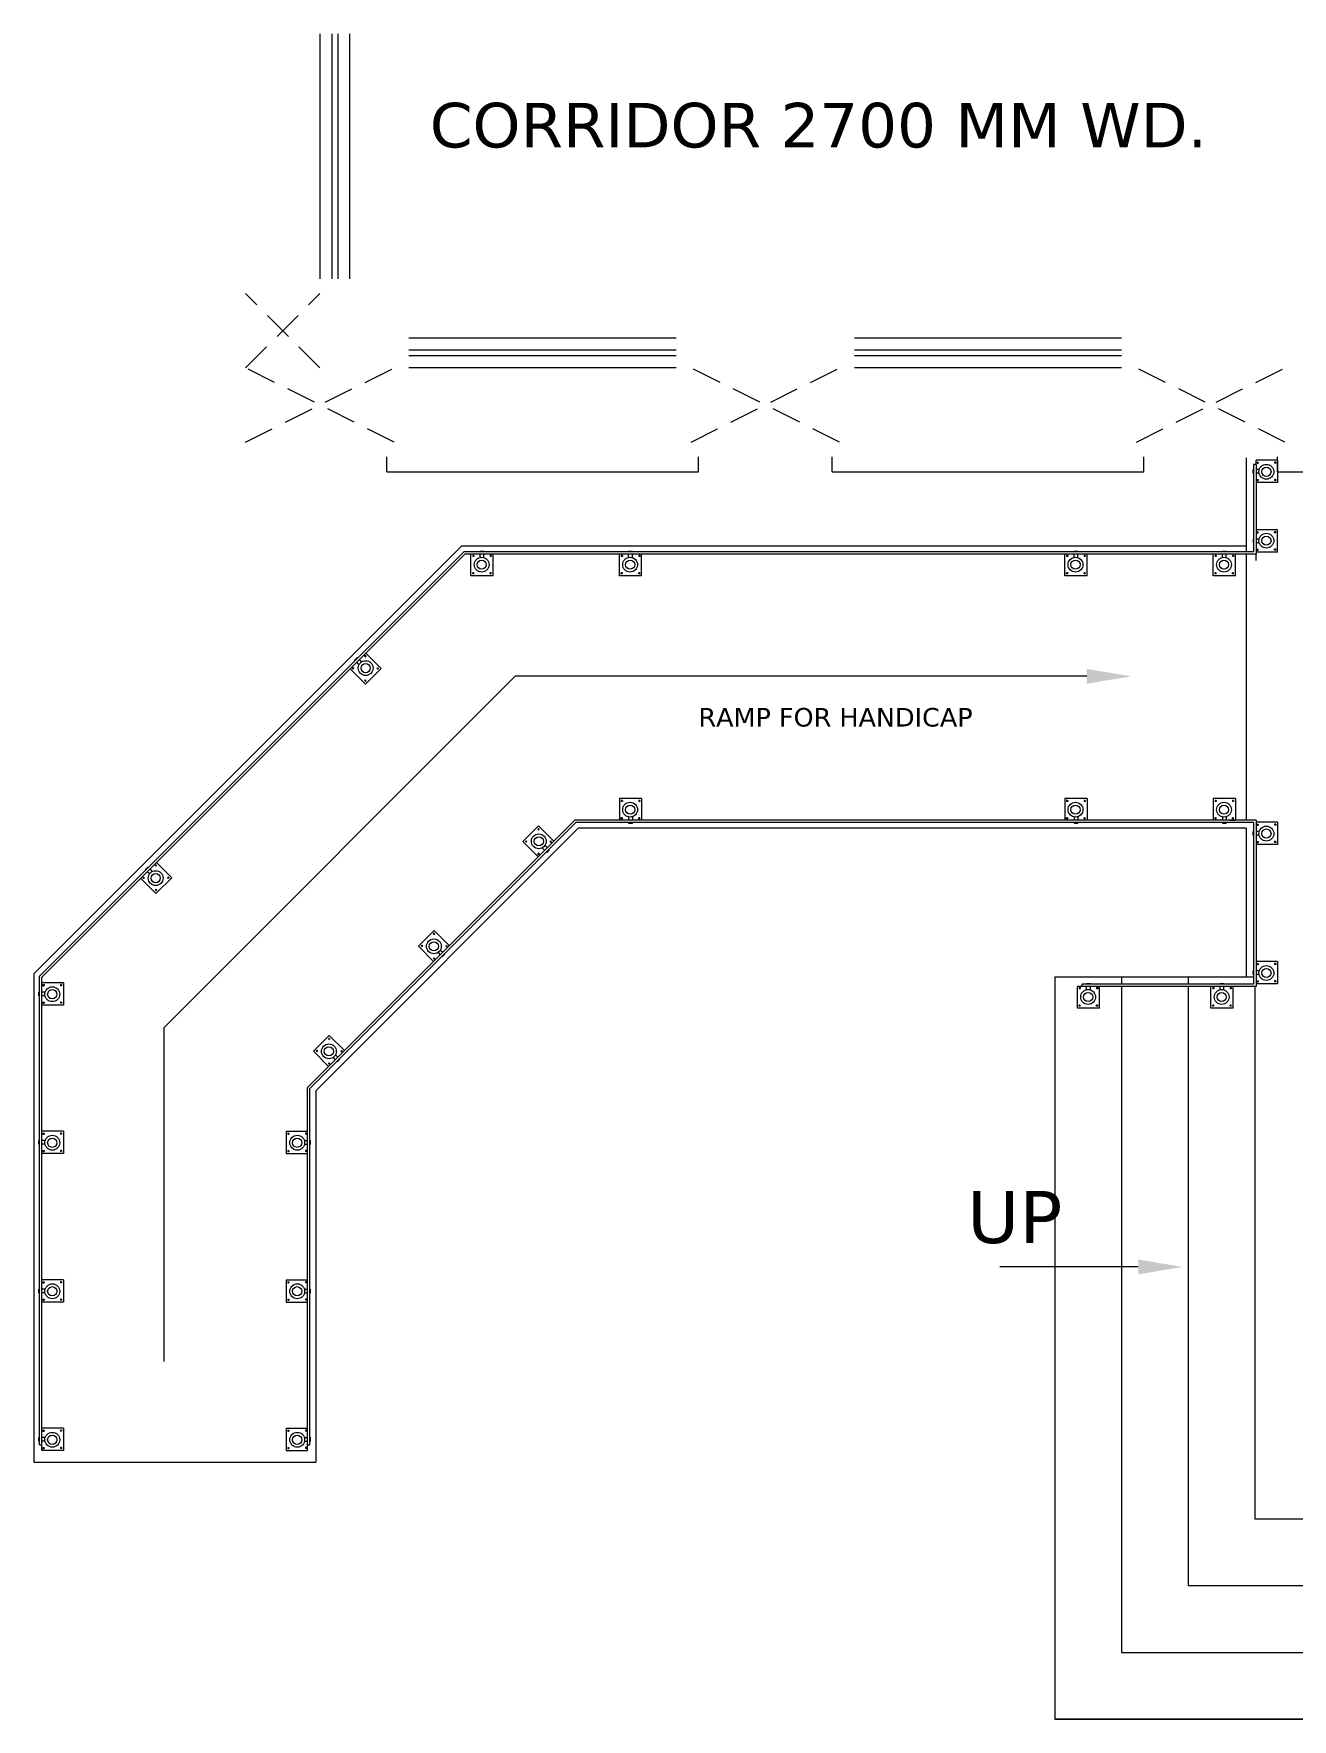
# Model space of a CAD drawing. Header units: millimetres. Extents: x -3092162 to 4513894, y -12317808 to 1849994.
# Drawn here: x -458742 to -450264, y -5844306 to -5832956 of the extents above; entities that cross this region are included whole.
import ezdxf

# ---------------------------------------------------------------- set-up
doc = ezdxf.new("R2010")
doc.units = ezdxf.units.MM
doc.header["$LTSCALE"] = 2
doc.header["$MEASUREMENT"] = 0
doc.linetypes.add('DASHED2', pattern=[0.375, 0.25, -0.125])
doc.layers.add('AEROW', color=7, linetype='Continuous', lineweight=15, true_color=0x0d0d0d)
doc.layers.add('DOT', color=7, linetype='DASHED2', lineweight=0, true_color=0x89067c)
for name, color, linetype, lineweight in [('DETAIL', 240, 'Continuous', 9), ('glass', 5, 'Continuous', 15), ('RAILING', 47, 'Continuous', 13), ('RAMP', 253, 'Continuous', 9), ('SILL', 74, 'Continuous', 9), ('TEXT', 7, 'Continuous', 13)]:
    doc.layers.add(name, color=color, linetype=linetype, lineweight=lineweight)
doc.styles.add('style2', font='')
doc.styles.get('style2').set_extended_font_data('Verdana')

msp = doc.modelspace()

# ---------------------------------------------------------------- linework, layer by layer
at = {"layer": 'AEROW', "ltscale": 100}
for p, q in [((-455498.1, -5837283.2), (-457864.5, -5839649.6)), ((-451648.3, -5837283.2), (-455498.1, -5837283.2)), ((-457864.5, -5839649.6), (-457864.5, -5841898))]:
    msp.add_line(p, q, dxfattribs=at)
msp.add_lwpolyline([(-451301.8, -5841260), (-452232.9, -5841260)], dxfattribs=at)
for points in [[(-451648.3, -5837233.2), (-451348.3, -5837283.2), (-451648.3, -5837333.2)], [(-451301.8, -5841210), (-451001.8, -5841260), (-451301.8, -5841310)]]:
    msp.add_solid(points, dxfattribs=at)
at = {"layer": 'DETAIL', "color": 253, "lineweight": 5, "ltscale": 0.5}
for p, q in [((-450363.3, -5835828.4), (-450508.3, -5835828.4)), ((-450363.3, -5835828.4), (-450363.3, -5835978.4)), ((-450500.8, -5835841.4), (-450493.8, -5835841.4)), ((-450500.8, -5835841.4), (-450500.8, -5835848.4)), ((-450500.8, -5835848.4), (-450493.8, -5835848.4)), ((-450493.8, -5835841.4), (-450493.8, -5835848.4)), ((-450375.8, -5835841.4), (-450382.8, -5835841.4)), ((-450382.8, -5835841.4), (-450382.8, -5835848.4)), ((-450375.8, -5835848.4), (-450382.8, -5835848.4)), ((-450375.8, -5835841.4), (-450375.8, -5835848.4)), ((-450363.3, -5835978.4), (-450508.3, -5835978.4)), ((-450500.8, -5835958.4), (-450493.8, -5835958.4)), ((-450500.8, -5835958.4), (-450500.8, -5835965.4)), ((-450500.8, -5835965.4), (-450493.8, -5835965.4)), ((-450493.8, -5835958.4), (-450493.8, -5835965.4)), ((-450375.8, -5835958.4), (-450382.8, -5835958.4)), ((-450382.8, -5835958.4), (-450382.8, -5835965.4)), ((-450375.8, -5835965.4), (-450382.8, -5835965.4)), ((-450375.8, -5835958.4), (-450375.8, -5835965.4)), ((-450363.3, -5836297.7), (-450508.3, -5836297.7)), ((-450500.8, -5836310.7), (-450493.8, -5836310.7)), ((-450500.8, -5836317.7), (-450500.8, -5836310.7)), ((-450500.8, -5836317.7), (-450493.8, -5836317.7)), ((-450493.8, -5836317.7), (-450493.8, -5836310.7)), ((-450375.8, -5836310.7), (-450382.8, -5836310.7)), ((-450382.8, -5836317.7), (-450382.8, -5836310.7)), ((-450375.8, -5836317.7), (-450382.8, -5836317.7)), ((-450375.8, -5836317.7), (-450375.8, -5836310.7)), ((-450363.3, -5836447.7), (-450363.3, -5836297.7)), ((-455796.8, -5836606.2), (-455796.8, -5836461.2)), ((-455783.8, -5836468.7), (-455783.8, -5836475.7)), ((-455776.8, -5836468.7), (-455783.8, -5836468.7)), ((-455776.8, -5836475.7), (-455783.8, -5836475.7)), ((-455776.8, -5836468.7), (-455776.8, -5836475.7)), ((-455666.8, -5836468.7), (-455666.8, -5836475.7)), ((-455659.8, -5836468.7), (-455666.8, -5836468.7)), ((-455659.8, -5836475.7), (-455666.8, -5836475.7)), ((-455659.8, -5836468.7), (-455659.8, -5836475.7)), ((-455646.8, -5836606.2), (-455646.8, -5836461.2)), ((-454796.8, -5836606.2), (-454796.8, -5836461.2)), ((-454783.8, -5836468.7), (-454783.8, -5836475.7)), ((-454776.8, -5836468.7), (-454783.8, -5836468.7)), ((-454776.8, -5836475.7), (-454783.8, -5836475.7)), ((-454776.8, -5836468.7), (-454776.8, -5836475.7)), ((-454666.8, -5836468.7), (-454666.8, -5836475.7)), ((-454659.8, -5836468.7), (-454666.8, -5836468.7)), ((-454659.8, -5836475.7), (-454666.8, -5836475.7)), ((-454659.8, -5836468.7), (-454659.8, -5836475.7)), ((-454646.8, -5836606.2), (-454646.8, -5836461.2)), ((-451796.8, -5836606.2), (-451796.8, -5836461.2)), ((-451783.8, -5836468.7), (-451783.8, -5836475.7)), ((-451776.8, -5836468.7), (-451783.8, -5836468.7)), ((-451776.8, -5836475.7), (-451783.8, -5836475.7)), ((-451776.8, -5836468.7), (-451776.8, -5836475.7)), ((-451666.8, -5836468.7), (-451666.8, -5836475.7)), ((-451659.8, -5836468.7), (-451666.8, -5836468.7)), ((-451659.8, -5836475.7), (-451666.8, -5836475.7)), ((-451659.8, -5836468.7), (-451659.8, -5836475.7)), ((-451646.8, -5836606.2), (-451646.8, -5836461.2)), ((-450796.8, -5836606.2), (-450796.8, -5836461.2)), ((-450783.8, -5836468.7), (-450783.8, -5836475.7)), ((-450776.8, -5836468.7), (-450783.8, -5836468.7)), ((-450776.8, -5836475.7), (-450783.8, -5836475.7)), ((-450776.8, -5836468.7), (-450776.8, -5836475.7)), ((-450646.8, -5836461.2), (-450684.3, -5836461.2)), ((-450666.8, -5836468.7), (-450666.8, -5836475.7)), ((-450659.8, -5836468.7), (-450666.8, -5836468.7)), ((-450659.8, -5836475.7), (-450666.8, -5836475.7)), ((-450659.8, -5836468.7), (-450659.8, -5836475.7)), ((-450646.8, -5836606.2), (-450646.8, -5836461.2)), ((-450363.3, -5836447.7), (-450508.3, -5836447.7)), ((-450500.8, -5836427.7), (-450493.8, -5836427.7)), ((-450500.8, -5836434.7), (-450500.8, -5836427.7)), ((-450500.8, -5836434.7), (-450493.8, -5836434.7)), ((-450493.8, -5836434.7), (-450493.8, -5836427.7)), ((-450375.8, -5836427.7), (-450382.8, -5836427.7)), ((-450382.8, -5836434.7), (-450382.8, -5836427.7)), ((-450375.8, -5836434.7), (-450382.8, -5836434.7)), ((-450375.8, -5836434.7), (-450375.8, -5836427.7)), ((-455646.8, -5836606.2), (-455796.8, -5836606.2)), ((-455783.8, -5836593.7), (-455783.8, -5836586.7)), ((-455776.8, -5836586.7), (-455783.8, -5836586.7)), ((-455776.8, -5836593.7), (-455783.8, -5836593.7)), ((-455776.8, -5836593.7), (-455776.8, -5836586.7)), ((-455666.8, -5836593.7), (-455666.8, -5836586.7)), ((-455659.8, -5836586.7), (-455666.8, -5836586.7)), ((-455659.8, -5836593.7), (-455666.8, -5836593.7)), ((-455659.8, -5836593.7), (-455659.8, -5836586.7)), ((-454646.8, -5836606.2), (-454796.8, -5836606.2)), ((-454783.8, -5836593.7), (-454783.8, -5836586.7)), ((-454776.8, -5836586.7), (-454783.8, -5836586.7)), ((-454776.8, -5836593.7), (-454783.8, -5836593.7)), ((-454776.8, -5836593.7), (-454776.8, -5836586.7)), ((-454666.8, -5836593.7), (-454666.8, -5836586.7)), ((-454659.8, -5836586.7), (-454666.8, -5836586.7)), ((-454659.8, -5836593.7), (-454666.8, -5836593.7)), ((-454659.8, -5836593.7), (-454659.8, -5836586.7)), ((-451646.8, -5836606.2), (-451796.8, -5836606.2)), ((-451783.8, -5836593.7), (-451783.8, -5836586.7)), ((-451776.8, -5836586.7), (-451783.8, -5836586.7)), ((-451776.8, -5836593.7), (-451783.8, -5836593.7)), ((-451776.8, -5836593.7), (-451776.8, -5836586.7)), ((-451666.8, -5836593.7), (-451666.8, -5836586.7)), ((-451659.8, -5836586.7), (-451666.8, -5836586.7)), ((-451659.8, -5836593.7), (-451666.8, -5836593.7)), ((-451659.8, -5836593.7), (-451659.8, -5836586.7)), ((-450646.8, -5836606.2), (-450796.8, -5836606.2)), ((-450783.8, -5836593.7), (-450783.8, -5836586.7)), ((-450776.8, -5836586.7), (-450783.8, -5836586.7)), ((-450776.8, -5836593.7), (-450783.8, -5836593.7)), ((-450776.8, -5836593.7), (-450776.8, -5836586.7)), ((-450666.8, -5836593.7), (-450666.8, -5836586.7)), ((-450659.8, -5836586.7), (-450666.8, -5836586.7)), ((-450659.8, -5836593.7), (-450666.8, -5836593.7)), ((-450659.8, -5836593.7), (-450659.8, -5836586.7)), ((-456513.3, -5837146.5), (-456508.3, -5837141.6)), ((-456513.3, -5837146.5), (-456508.3, -5837151.5)), ((-456508.3, -5837141.6), (-456503.4, -5837146.5)), ((-456508.3, -5837151.5), (-456503.4, -5837146.5)), ((-456401.9, -5837229.6), (-456504.4, -5837127.1)), ((-456508, -5837335.7), (-456610.5, -5837233.2)), ((-456596, -5837229.3), (-456591.1, -5837224.3)), ((-456596, -5837229.3), (-456591.1, -5837234.2)), ((-456591.1, -5837224.3), (-456586.1, -5837229.3)), ((-456591.1, -5837234.2), (-456586.1, -5837229.3)), ((-456508, -5837335.7), (-456401.9, -5837229.6)), ((-456429.8, -5837230), (-456424.9, -5837225)), ((-456424.9, -5837234.9), (-456429.8, -5837230)), ((-456419.9, -5837230), (-456424.9, -5837225)), ((-456424.9, -5837234.9), (-456419.9, -5837230)), ((-456512.6, -5837312.7), (-456507.6, -5837307.8)), ((-456507.6, -5837317.7), (-456512.6, -5837312.7)), ((-456502.7, -5837312.7), (-456507.6, -5837307.8)), ((-456507.6, -5837317.7), (-456502.7, -5837312.7)), ((-454646.8, -5838106.2), (-454796.8, -5838106.2)), ((-454796.8, -5838106.2), (-454796.8, -5838251.2)), ((-454783.8, -5838118.7), (-454783.8, -5838125.7)), ((-454776.8, -5838118.7), (-454783.8, -5838118.7)), ((-454776.8, -5838125.7), (-454783.8, -5838125.7)), ((-454776.8, -5838118.7), (-454776.8, -5838125.7)), ((-454666.8, -5838118.7), (-454666.8, -5838125.7)), ((-454659.8, -5838118.7), (-454666.8, -5838118.7)), ((-454659.8, -5838125.7), (-454666.8, -5838125.7)), ((-454659.8, -5838118.7), (-454659.8, -5838125.7)), ((-454646.8, -5838106.2), (-454646.8, -5838251.2)), ((-451646.8, -5838106.2), (-451796.8, -5838106.2)), ((-451796.8, -5838106.2), (-451796.8, -5838251.2)), ((-451783.8, -5838118.7), (-451783.8, -5838125.7)), ((-451776.8, -5838118.7), (-451783.8, -5838118.7)), ((-451776.8, -5838125.7), (-451783.8, -5838125.7)), ((-451776.8, -5838118.7), (-451776.8, -5838125.7)), ((-451666.8, -5838118.7), (-451666.8, -5838125.7)), ((-451659.8, -5838118.7), (-451666.8, -5838118.7)), ((-451659.8, -5838125.7), (-451666.8, -5838125.7)), ((-451659.8, -5838118.7), (-451659.8, -5838125.7)), ((-451646.8, -5838106.2), (-451646.8, -5838251.2)), ((-450646.8, -5838106.2), (-450796.8, -5838106.2)), ((-450796.8, -5838106.2), (-450796.8, -5838251.2)), ((-450783.8, -5838118.7), (-450783.8, -5838125.7)), ((-450776.8, -5838118.7), (-450783.8, -5838118.7)), ((-450776.8, -5838125.7), (-450783.8, -5838125.7)), ((-450776.8, -5838118.7), (-450776.8, -5838125.7)), ((-450666.8, -5838118.7), (-450666.8, -5838125.7)), ((-450659.8, -5838118.7), (-450666.8, -5838118.7)), ((-450659.8, -5838125.7), (-450666.8, -5838125.7)), ((-450659.8, -5838118.7), (-450659.8, -5838125.7)), ((-450646.8, -5838106.2), (-450646.8, -5838251.2)), ((-455447.3, -5838396.4), (-455341.3, -5838290.3)), ((-455346.6, -5838313.3), (-455341.6, -5838308.3)), ((-455346.6, -5838313.3), (-455341.6, -5838318.2)), ((-455341.6, -5838308.3), (-455336.7, -5838313.3)), ((-455341.6, -5838318.2), (-455336.7, -5838313.3)), ((-455341.3, -5838290.3), (-455238.7, -5838392.8)), ((-454783.8, -5838243.7), (-454783.8, -5838236.7)), ((-454776.8, -5838236.7), (-454783.8, -5838236.7)), ((-454776.8, -5838243.7), (-454783.8, -5838243.7)), ((-454776.8, -5838243.7), (-454776.8, -5838236.7)), ((-454666.8, -5838243.7), (-454666.8, -5838236.7)), ((-454659.8, -5838236.7), (-454666.8, -5838236.7)), ((-454659.8, -5838243.7), (-454666.8, -5838243.7)), ((-454659.8, -5838243.7), (-454659.8, -5838236.7)), ((-451783.8, -5838243.7), (-451783.8, -5838236.7)), ((-451776.8, -5838236.7), (-451783.8, -5838236.7)), ((-451776.8, -5838243.7), (-451783.8, -5838243.7)), ((-451776.8, -5838243.7), (-451776.8, -5838236.7)), ((-451666.8, -5838243.7), (-451666.8, -5838236.7)), ((-451659.8, -5838236.7), (-451666.8, -5838236.7)), ((-451659.8, -5838243.7), (-451666.8, -5838243.7)), ((-451659.8, -5838243.7), (-451659.8, -5838236.7)), ((-450783.8, -5838243.7), (-450783.8, -5838236.7)), ((-450776.8, -5838236.7), (-450783.8, -5838236.7)), ((-450776.8, -5838243.7), (-450783.8, -5838243.7)), ((-450776.8, -5838243.7), (-450776.8, -5838236.7)), ((-450684.3, -5838251.2), (-450646.8, -5838251.2)), ((-450666.8, -5838243.7), (-450666.8, -5838236.7)), ((-450659.8, -5838236.7), (-450666.8, -5838236.7)), ((-450659.8, -5838243.7), (-450666.8, -5838243.7)), ((-450659.8, -5838243.7), (-450659.8, -5838236.7)), ((-450363.3, -5838264.7), (-450508.3, -5838264.7)), ((-450500.8, -5838277.7), (-450493.8, -5838277.7)), ((-450500.8, -5838277.7), (-450500.8, -5838284.7)), ((-450500.8, -5838284.7), (-450493.8, -5838284.7)), ((-450493.8, -5838277.7), (-450493.8, -5838284.7)), ((-450375.8, -5838277.7), (-450382.8, -5838277.7)), ((-450382.8, -5838277.7), (-450382.8, -5838284.7)), ((-450375.8, -5838284.7), (-450382.8, -5838284.7)), ((-450375.8, -5838277.7), (-450375.8, -5838284.7)), ((-450363.3, -5838264.7), (-450363.3, -5838414.7)), ((-455447.3, -5838396.4), (-455344.8, -5838498.9)), ((-455429.3, -5838396), (-455424.3, -5838391.1)), ((-455429.3, -5838396), (-455424.3, -5838401)), ((-455424.3, -5838391.1), (-455419.4, -5838396)), ((-455424.3, -5838401), (-455419.4, -5838396)), ((-455263.1, -5838396.7), (-455258.2, -5838391.8)), ((-455258.2, -5838401.7), (-455263.1, -5838396.7)), ((-455253.2, -5838396.7), (-455258.2, -5838391.8)), ((-455258.2, -5838401.7), (-455253.2, -5838396.7)), ((-450363.3, -5838414.7), (-450508.3, -5838414.7)), ((-450500.8, -5838394.7), (-450493.8, -5838394.7)), ((-450500.8, -5838394.7), (-450500.8, -5838401.7)), ((-450500.8, -5838401.7), (-450493.8, -5838401.7)), ((-450493.8, -5838394.7), (-450493.8, -5838401.7)), ((-450375.8, -5838394.7), (-450382.8, -5838394.7)), ((-450382.8, -5838394.7), (-450382.8, -5838401.7)), ((-450375.8, -5838401.7), (-450382.8, -5838401.7)), ((-450375.8, -5838394.7), (-450375.8, -5838401.7)), ((-457919, -5838552.3), (-457924, -5838557.2)), ((-457919, -5838552.3), (-457914.1, -5838557.2)), ((-457812.6, -5838640.3), (-457915.1, -5838537.8)), ((-455345.9, -5838479.4), (-455340.9, -5838474.5)), ((-455340.9, -5838484.4), (-455345.9, -5838479.4)), ((-455336, -5838479.4), (-455340.9, -5838474.5)), ((-455340.9, -5838484.4), (-455336, -5838479.4)), ((-457918.7, -5838746.4), (-458021.2, -5838643.8)), ((-458001.7, -5838635), (-458006.7, -5838640)), ((-458006.7, -5838640), (-458001.7, -5838644.9)), ((-458001.7, -5838635), (-457996.8, -5838640)), ((-457996.8, -5838640), (-458001.7, -5838644.9)), ((-457924, -5838557.2), (-457919, -5838562.2)), ((-457914.1, -5838557.2), (-457919, -5838562.2)), ((-457812.6, -5838640.3), (-457918.7, -5838746.4)), ((-457835.6, -5838635.7), (-457840.5, -5838640.7)), ((-457835.6, -5838645.6), (-457840.5, -5838640.7)), ((-457830.6, -5838640.7), (-457835.6, -5838635.7)), ((-457830.6, -5838640.7), (-457835.6, -5838645.6)), ((-457918.3, -5838718.4), (-457923.3, -5838723.4)), ((-457918.3, -5838728.3), (-457923.3, -5838723.4)), ((-457913.4, -5838723.4), (-457918.3, -5838718.4)), ((-457913.4, -5838723.4), (-457918.3, -5838728.3)), ((-456044.8, -5838993.9), (-456150.9, -5839099.9)), ((-456044.8, -5838993.9), (-455942.3, -5839096.4)), ((-456150.9, -5839099.9), (-456048.4, -5839202.5)), ((-456127.9, -5839094.6), (-456132.9, -5839099.6)), ((-456132.9, -5839099.6), (-456127.9, -5839104.5)), ((-456127.9, -5839094.6), (-456123, -5839099.6)), ((-456123, -5839099.6), (-456127.9, -5839104.5)), ((-456045.2, -5839011.9), (-456050.1, -5839016.8)), ((-456050.1, -5839016.8), (-456045.2, -5839021.8)), ((-456045.2, -5839011.9), (-456040.2, -5839016.8)), ((-456040.2, -5839016.8), (-456045.2, -5839021.8)), ((-455961.7, -5839095.3), (-455966.7, -5839100.3)), ((-455961.7, -5839105.2), (-455966.7, -5839100.3)), ((-455956.8, -5839100.3), (-455961.7, -5839095.3)), ((-455956.8, -5839100.3), (-455961.7, -5839105.2)), ((-456044.5, -5839178.1), (-456049.4, -5839183)), ((-456044.5, -5839188), (-456049.4, -5839183)), ((-456039.5, -5839183), (-456044.5, -5839178.1)), ((-456039.5, -5839183), (-456044.5, -5839188)), ((-450363.3, -5839203.7), (-450508.3, -5839203.7)), ((-450500.8, -5839216.7), (-450493.8, -5839216.7)), ((-450500.8, -5839216.7), (-450500.8, -5839223.7)), ((-450500.8, -5839223.7), (-450493.8, -5839223.7)), ((-450493.8, -5839216.7), (-450493.8, -5839223.7)), ((-450375.8, -5839216.7), (-450382.8, -5839216.7)), ((-450382.8, -5839216.7), (-450382.8, -5839223.7)), ((-450375.8, -5839223.7), (-450382.8, -5839223.7)), ((-450375.8, -5839216.7), (-450375.8, -5839223.7)), ((-450363.3, -5839203.7), (-450363.3, -5839353.7)), ((-458542.1, -5839346.5), (-458687.1, -5839346.5)), ((-458542.1, -5839346.5), (-458542.1, -5839496.5)), ((-450500.8, -5839333.7), (-450493.8, -5839333.7)), ((-450500.8, -5839333.7), (-450500.8, -5839340.7)), ((-450500.8, -5839340.7), (-450493.8, -5839340.7)), ((-450493.8, -5839333.7), (-450493.8, -5839340.7)), ((-450375.8, -5839333.7), (-450382.8, -5839333.7)), ((-450382.8, -5839333.7), (-450382.8, -5839340.7)), ((-450375.8, -5839340.7), (-450382.8, -5839340.7)), ((-450375.8, -5839333.7), (-450375.8, -5839340.7)), ((-458679.6, -5839359.5), (-458672.6, -5839359.5)), ((-458679.6, -5839359.5), (-458679.6, -5839366.5)), ((-458679.6, -5839366.5), (-458672.6, -5839366.5)), ((-458672.6, -5839359.5), (-458672.6, -5839366.5)), ((-458554.6, -5839359.5), (-458561.6, -5839359.5)), ((-458561.6, -5839359.5), (-458561.6, -5839366.5)), ((-458554.6, -5839366.5), (-458561.6, -5839366.5)), ((-458554.6, -5839359.5), (-458554.6, -5839366.5)), ((-451711.8, -5839517.2), (-451711.8, -5839372.2)), ((-451698.8, -5839379.7), (-451698.8, -5839386.7)), ((-451691.8, -5839379.7), (-451698.8, -5839379.7)), ((-451691.8, -5839386.7), (-451698.8, -5839386.7)), ((-451691.8, -5839379.7), (-451691.8, -5839386.7)), ((-451581.8, -5839379.7), (-451581.8, -5839386.7)), ((-451574.8, -5839379.7), (-451581.8, -5839379.7)), ((-451574.8, -5839386.7), (-451581.8, -5839386.7)), ((-451574.8, -5839379.7), (-451574.8, -5839386.7)), ((-451561.8, -5839517.2), (-451561.8, -5839372.2)), ((-450811.8, -5839517.2), (-450811.8, -5839372.2)), ((-450798.8, -5839379.7), (-450798.8, -5839386.7)), ((-450791.8, -5839379.7), (-450798.8, -5839379.7)), ((-450791.8, -5839386.7), (-450798.8, -5839386.7)), ((-450791.8, -5839379.7), (-450791.8, -5839386.7)), ((-450681.8, -5839379.7), (-450681.8, -5839386.7)), ((-450674.8, -5839379.7), (-450681.8, -5839379.7)), ((-450674.8, -5839386.7), (-450681.8, -5839386.7)), ((-450674.8, -5839379.7), (-450674.8, -5839386.7)), ((-450661.8, -5839517.2), (-450661.8, -5839372.2)), ((-450363.3, -5839353.7), (-450508.3, -5839353.7)), ((-458542.1, -5839496.5), (-458687.1, -5839496.5)), ((-458679.6, -5839476.5), (-458672.6, -5839476.5)), ((-458679.6, -5839476.5), (-458679.6, -5839483.5)), ((-458679.6, -5839483.5), (-458672.6, -5839483.5)), ((-458672.6, -5839476.5), (-458672.6, -5839483.5)), ((-458554.6, -5839476.5), (-458561.6, -5839476.5)), ((-458561.6, -5839476.5), (-458561.6, -5839483.5)), ((-458554.6, -5839483.5), (-458561.6, -5839483.5)), ((-458554.6, -5839476.5), (-458554.6, -5839483.5)), ((-451561.8, -5839517.2), (-451711.8, -5839517.2)), ((-451698.8, -5839504.7), (-451698.8, -5839497.7)), ((-451691.8, -5839497.7), (-451698.8, -5839497.7)), ((-451691.8, -5839504.7), (-451698.8, -5839504.7)), ((-451691.8, -5839504.7), (-451691.8, -5839497.7)), ((-451581.8, -5839504.7), (-451581.8, -5839497.7)), ((-451574.8, -5839497.7), (-451581.8, -5839497.7)), ((-451574.8, -5839504.7), (-451581.8, -5839504.7)), ((-451574.8, -5839504.7), (-451574.8, -5839497.7)), ((-450661.8, -5839517.2), (-450811.8, -5839517.2)), ((-450798.8, -5839504.7), (-450798.8, -5839497.7)), ((-450791.8, -5839497.7), (-450798.8, -5839497.7)), ((-450791.8, -5839504.7), (-450798.8, -5839504.7)), ((-450791.8, -5839504.7), (-450791.8, -5839497.7)), ((-450681.8, -5839504.7), (-450681.8, -5839497.7)), ((-450674.8, -5839497.7), (-450681.8, -5839497.7)), ((-450674.8, -5839504.7), (-450681.8, -5839504.7)), ((-450674.8, -5839504.7), (-450674.8, -5839497.7)), ((-456751.9, -5839701), (-456858, -5839807)), ((-456835, -5839801.7), (-456840, -5839806.7)), ((-456835, -5839801.7), (-456830.1, -5839806.7)), ((-456752.3, -5839719), (-456757.2, -5839723.9)), ((-456757.2, -5839723.9), (-456752.3, -5839728.9)), ((-456752.3, -5839719), (-456747.3, -5839723.9)), ((-456747.3, -5839723.9), (-456752.3, -5839728.9)), ((-456751.9, -5839701), (-456649.4, -5839803.5)), ((-456858, -5839807), (-456755.5, -5839909.6)), ((-456840, -5839806.7), (-456835, -5839811.6)), ((-456830.1, -5839806.7), (-456835, -5839811.6)), ((-456751.6, -5839885.2), (-456756.5, -5839890.1)), ((-456751.6, -5839895.1), (-456756.5, -5839890.1)), ((-456746.6, -5839890.1), (-456751.6, -5839885.2)), ((-456746.6, -5839890.1), (-456751.6, -5839895.1)), ((-456668.8, -5839802.4), (-456673.8, -5839807.4)), ((-456668.8, -5839812.3), (-456673.8, -5839807.4)), ((-456663.9, -5839807.4), (-456668.8, -5839802.4)), ((-456663.9, -5839807.4), (-456668.8, -5839812.3)), ((-458542.1, -5840346.5), (-458687.1, -5840346.5)), ((-458679.6, -5840359.5), (-458672.6, -5840359.5)), ((-458679.6, -5840359.5), (-458679.6, -5840366.5)), ((-458679.6, -5840366.5), (-458672.6, -5840366.5)), ((-458672.6, -5840359.5), (-458672.6, -5840366.5)), ((-458554.6, -5840359.5), (-458561.6, -5840359.5)), ((-458561.6, -5840359.5), (-458561.6, -5840366.5)), ((-458554.6, -5840366.5), (-458561.6, -5840366.5)), ((-458554.6, -5840359.5), (-458554.6, -5840366.5)), ((-458542.1, -5840346.5), (-458542.1, -5840496.5)), ((-457042.1, -5840346.5), (-457042.1, -5840496.5)), ((-457042.1, -5840346.5), (-456897.1, -5840346.5)), ((-457029.6, -5840359.5), (-457022.6, -5840359.5)), ((-457029.6, -5840359.5), (-457029.6, -5840366.5)), ((-457029.6, -5840366.5), (-457022.6, -5840366.5)), ((-457022.6, -5840359.5), (-457022.6, -5840366.5)), ((-456904.6, -5840359.5), (-456911.6, -5840359.5)), ((-456911.6, -5840359.5), (-456911.6, -5840366.5)), ((-456904.6, -5840366.5), (-456911.6, -5840366.5)), ((-456904.6, -5840359.5), (-456904.6, -5840366.5)), ((-458679.6, -5840476.5), (-458672.6, -5840476.5)), ((-458679.6, -5840476.5), (-458679.6, -5840483.5)), ((-458672.6, -5840476.5), (-458672.6, -5840483.5)), ((-458554.6, -5840476.5), (-458561.6, -5840476.5)), ((-458561.6, -5840476.5), (-458561.6, -5840483.5)), ((-458554.6, -5840476.5), (-458554.6, -5840483.5)), ((-457029.6, -5840476.5), (-457022.6, -5840476.5)), ((-457029.6, -5840476.5), (-457029.6, -5840483.5)), ((-457022.6, -5840476.5), (-457022.6, -5840483.5)), ((-456904.6, -5840476.5), (-456911.6, -5840476.5)), ((-456911.6, -5840476.5), (-456911.6, -5840483.5)), ((-456904.6, -5840476.5), (-456904.6, -5840483.5)), ((-458542.1, -5840496.5), (-458687.1, -5840496.5)), ((-458679.6, -5840483.5), (-458672.6, -5840483.5)), ((-458554.6, -5840483.5), (-458561.6, -5840483.5)), ((-457042.1, -5840496.5), (-456897.1, -5840496.5)), ((-457029.6, -5840483.5), (-457022.6, -5840483.5)), ((-456904.6, -5840483.5), (-456911.6, -5840483.5)), ((-458542.1, -5841346.5), (-458687.1, -5841346.5)), ((-458679.6, -5841359.5), (-458672.6, -5841359.5)), ((-458679.6, -5841359.5), (-458679.6, -5841366.5)), ((-458679.6, -5841366.5), (-458672.6, -5841366.5)), ((-458672.6, -5841359.5), (-458672.6, -5841366.5)), ((-458554.6, -5841359.5), (-458561.6, -5841359.5)), ((-458561.6, -5841359.5), (-458561.6, -5841366.5)), ((-458554.6, -5841366.5), (-458561.6, -5841366.5)), ((-458554.6, -5841359.5), (-458554.6, -5841366.5)), ((-458542.1, -5841346.5), (-458542.1, -5841496.5)), ((-457042.1, -5841346.5), (-457042.1, -5841496.5)), ((-457042.1, -5841346.5), (-456897.1, -5841346.5)), ((-457029.6, -5841359.5), (-457022.6, -5841359.5)), ((-457029.6, -5841359.5), (-457029.6, -5841366.5)), ((-457029.6, -5841366.5), (-457022.6, -5841366.5)), ((-457022.6, -5841359.5), (-457022.6, -5841366.5)), ((-456904.6, -5841359.5), (-456911.6, -5841359.5)), ((-456911.6, -5841359.5), (-456911.6, -5841366.5)), ((-456904.6, -5841366.5), (-456911.6, -5841366.5)), ((-456904.6, -5841359.5), (-456904.6, -5841366.5)), ((-458542.1, -5841496.5), (-458687.1, -5841496.5)), ((-458679.6, -5841476.5), (-458672.6, -5841476.5)), ((-458679.6, -5841476.5), (-458679.6, -5841483.5)), ((-458679.6, -5841483.5), (-458672.6, -5841483.5)), ((-458672.6, -5841476.5), (-458672.6, -5841483.5)), ((-458554.6, -5841476.5), (-458561.6, -5841476.5)), ((-458561.6, -5841476.5), (-458561.6, -5841483.5)), ((-458554.6, -5841483.5), (-458561.6, -5841483.5)), ((-458554.6, -5841476.5), (-458554.6, -5841483.5)), ((-457042.1, -5841496.5), (-456897.1, -5841496.5)), ((-457029.6, -5841476.5), (-457022.6, -5841476.5)), ((-457029.6, -5841476.5), (-457029.6, -5841483.5)), ((-457029.6, -5841483.5), (-457022.6, -5841483.5)), ((-457022.6, -5841476.5), (-457022.6, -5841483.5)), ((-456904.6, -5841476.5), (-456911.6, -5841476.5)), ((-456911.6, -5841476.5), (-456911.6, -5841483.5)), ((-456904.6, -5841483.5), (-456911.6, -5841483.5)), ((-456904.6, -5841476.5), (-456904.6, -5841483.5)), ((-458542.1, -5842346.5), (-458687.1, -5842346.5)), ((-458679.6, -5842359.5), (-458672.6, -5842359.5)), ((-458679.6, -5842359.5), (-458679.6, -5842366.5)), ((-458679.6, -5842366.5), (-458672.6, -5842366.5)), ((-458672.6, -5842359.5), (-458672.6, -5842366.5)), ((-458554.6, -5842359.5), (-458561.6, -5842359.5)), ((-458561.6, -5842359.5), (-458561.6, -5842366.5)), ((-458554.6, -5842366.5), (-458561.6, -5842366.5)), ((-458554.6, -5842359.5), (-458554.6, -5842366.5)), ((-458542.1, -5842346.5), (-458542.1, -5842496.5)), ((-457042.1, -5842346.5), (-457042.1, -5842496.5)), ((-457042.1, -5842346.5), (-456897.1, -5842346.5)), ((-457029.6, -5842359.5), (-457022.6, -5842359.5)), ((-457029.6, -5842359.5), (-457029.6, -5842366.5)), ((-457029.6, -5842366.5), (-457022.6, -5842366.5)), ((-457022.6, -5842359.5), (-457022.6, -5842366.5)), ((-456904.6, -5842359.5), (-456911.6, -5842359.5)), ((-456911.6, -5842359.5), (-456911.6, -5842366.5)), ((-456904.6, -5842366.5), (-456911.6, -5842366.5)), ((-456904.6, -5842359.5), (-456904.6, -5842366.5)), ((-458687.1, -5842496.5), (-458687.1, -5842459)), ((-458542.1, -5842496.5), (-458687.1, -5842496.5)), ((-458679.6, -5842476.5), (-458672.6, -5842476.5)), ((-458679.6, -5842476.5), (-458679.6, -5842483.5)), ((-458679.6, -5842483.5), (-458672.6, -5842483.5)), ((-458672.6, -5842476.5), (-458672.6, -5842483.5)), ((-458554.6, -5842476.5), (-458561.6, -5842476.5)), ((-458561.6, -5842476.5), (-458561.6, -5842483.5)), ((-458554.6, -5842483.5), (-458561.6, -5842483.5)), ((-458554.6, -5842476.5), (-458554.6, -5842483.5)), ((-457042.1, -5842496.5), (-456897.1, -5842496.5)), ((-457029.6, -5842476.5), (-457022.6, -5842476.5)), ((-457029.6, -5842476.5), (-457029.6, -5842483.5)), ((-457029.6, -5842483.5), (-457022.6, -5842483.5)), ((-457022.6, -5842476.5), (-457022.6, -5842483.5)), ((-456904.6, -5842476.5), (-456911.6, -5842476.5)), ((-456911.6, -5842476.5), (-456911.6, -5842483.5)), ((-456904.6, -5842483.5), (-456911.6, -5842483.5)), ((-456904.6, -5842476.5), (-456904.6, -5842483.5))]:
    msp.add_line(p, q, dxfattribs=at)
at = {"layer": 'DOT', "ltscale": 400}
for p, q in [((-456814.3, -5835206.2), (-457314.3, -5834706.2)), ((-457314.3, -5835206.2), (-456814.3, -5834706.2)), ((-457314.3, -5835706.2), (-456314, -5835206.2)), ((-456314, -5835706.2), (-457314.3, -5835206.2)), ((-454314, -5835706.2), (-453313.7, -5835206.2)), ((-453313.7, -5835706.2), (-454314, -5835206.2)), ((-451314, -5835706.2), (-450313.7, -5835206.2)), ((-450313.7, -5835706.2), (-451314, -5835206.2))]:
    msp.add_line(p, q, dxfattribs=at)
at = {"layer": 'glass', "ltscale": 100}
for p, q in [((-456734.3, -5832956.2), (-456734.3, -5834606.2)), ((-456694.3, -5832956.2), (-456694.3, -5834606.2)), ((-454414, -5835086.2), (-456214, -5835086.2)), ((-454414, -5835126.2), (-456214, -5835126.2)), ((-451414, -5835086.2), (-453214, -5835086.2)), ((-451414, -5835126.2), (-453214, -5835126.2))]:
    msp.add_line(p, q, dxfattribs=at)
at = {"layer": 'RAILING', "ltscale": 0.5}
for p, q in [((-450524.3, -5835890.9), (-450528.3, -5835890.9)), ((-450528.3, -5835915.9), (-450528.3, -5835890.9)), ((-450524.3, -5835915.9), (-450528.3, -5835915.9)), ((-450491.3, -5835890.9), (-450508.3, -5835890.9)), ((-450491.3, -5835915.9), (-450508.3, -5835915.9)), ((-450524.3, -5836360.2), (-450528.3, -5836360.2)), ((-450528.3, -5836360.2), (-450528.3, -5836385.2)), ((-450524.3, -5836385.2), (-450528.3, -5836385.2)), ((-450491.3, -5836360.2), (-450508.3, -5836360.2)), ((-450491.3, -5836385.2), (-450508.3, -5836385.2)), ((-455734.3, -5836445.2), (-455734.3, -5836441.2)), ((-455734.3, -5836441.2), (-455709.3, -5836441.2)), ((-455734.3, -5836478.2), (-455734.3, -5836461.2)), ((-455709.3, -5836445.2), (-455709.3, -5836441.2)), ((-455709.3, -5836478.2), (-455709.3, -5836461.2)), ((-454734.3, -5836445.2), (-454734.3, -5836441.2)), ((-454734.3, -5836441.2), (-454709.3, -5836441.2)), ((-454734.3, -5836478.2), (-454734.3, -5836461.2)), ((-454709.3, -5836445.2), (-454709.3, -5836441.2)), ((-454709.3, -5836478.2), (-454709.3, -5836461.2)), ((-451734.3, -5836445.2), (-451734.3, -5836441.2)), ((-451734.3, -5836441.2), (-451709.3, -5836441.2)), ((-451734.3, -5836478.2), (-451734.3, -5836461.2)), ((-451709.3, -5836445.2), (-451709.3, -5836441.2)), ((-451709.3, -5836478.2), (-451709.3, -5836461.2)), ((-450734.3, -5836445.2), (-450734.3, -5836441.2)), ((-450734.3, -5836441.2), (-450709.3, -5836441.2)), ((-450734.3, -5836478.2), (-450734.3, -5836461.2)), ((-450709.3, -5836445.2), (-450709.3, -5836441.2)), ((-450709.3, -5836478.2), (-450709.3, -5836461.2)), ((-456562.8, -5837157.2), (-456580.5, -5837174.8)), ((-456577.6, -5837177.7), (-456580.5, -5837174.8)), ((-456554.3, -5837201), (-456566.3, -5837189)), ((-456560, -5837160), (-456562.8, -5837157.2)), ((-456536.6, -5837183.3), (-456548.6, -5837171.3)), ((-454734.3, -5838234.2), (-454734.3, -5838251.2)), ((-454734.3, -5838267.2), (-454734.3, -5838271.2)), ((-454734.3, -5838271.2), (-454709.3, -5838271.2)), ((-454709.3, -5838234.2), (-454709.3, -5838251.2)), ((-454709.3, -5838267.2), (-454709.3, -5838271.2)), ((-451734.3, -5838234.2), (-451734.3, -5838251.2)), ((-451734.3, -5838267.2), (-451734.3, -5838271.2)), ((-451734.3, -5838271.2), (-451709.3, -5838271.2)), ((-451709.3, -5838234.2), (-451709.3, -5838251.2)), ((-451709.3, -5838267.2), (-451709.3, -5838271.2)), ((-450734.3, -5838234.2), (-450734.3, -5838251.2)), ((-450734.3, -5838267.2), (-450734.3, -5838271.2)), ((-450734.3, -5838271.2), (-450709.3, -5838271.2)), ((-450709.3, -5838234.2), (-450709.3, -5838251.2)), ((-450709.3, -5838267.2), (-450709.3, -5838271.2)), ((-455294.9, -5838425), (-455282.9, -5838437)), ((-450524.3, -5838327.2), (-450528.3, -5838327.2)), ((-450528.3, -5838352.2), (-450528.3, -5838327.2)), ((-450524.3, -5838352.2), (-450528.3, -5838352.2)), ((-450491.3, -5838327.2), (-450508.3, -5838327.2)), ((-450491.3, -5838352.2), (-450508.3, -5838352.2)), ((-455312.6, -5838442.7), (-455300.6, -5838454.7)), ((-455289.3, -5838466), (-455286.5, -5838468.8)), ((-455268.8, -5838451.2), (-455286.5, -5838468.8)), ((-455271.6, -5838448.3), (-455268.8, -5838451.2)), ((-457991.1, -5838585.5), (-457973.5, -5838567.8)), ((-457988.3, -5838588.3), (-457991.1, -5838585.5)), ((-457965, -5838611.7), (-457977, -5838599.6)), ((-457970.6, -5838570.7), (-457973.5, -5838567.8)), ((-457947.3, -5838594), (-457959.3, -5838582)), ((-456016.2, -5839146.2), (-456004.2, -5839158.3)), ((-455998.5, -5839128.6), (-455986.5, -5839140.6)), ((-455992.9, -5839169.6), (-455990, -5839172.4)), ((-455990, -5839172.4), (-455972.3, -5839154.7)), ((-455975.2, -5839151.9), (-455972.3, -5839154.7)), ((-450524.3, -5839266.2), (-450528.3, -5839266.2)), ((-450528.3, -5839291.2), (-450528.3, -5839266.2)), ((-450524.3, -5839291.2), (-450528.3, -5839291.2)), ((-450491.3, -5839266.2), (-450508.3, -5839266.2)), ((-450491.3, -5839291.2), (-450508.3, -5839291.2)), ((-458703.1, -5839409), (-458707.1, -5839409)), ((-458707.1, -5839434), (-458707.1, -5839409)), ((-458703.1, -5839434), (-458707.1, -5839434)), ((-458670.1, -5839409), (-458687.1, -5839409)), ((-458670.1, -5839434), (-458687.1, -5839434)), ((-451649.3, -5839356.2), (-451649.3, -5839352.2)), ((-451649.3, -5839352.2), (-451624.3, -5839352.2)), ((-451649.3, -5839389.2), (-451649.3, -5839372.2)), ((-451624.3, -5839356.2), (-451624.3, -5839352.2)), ((-451624.3, -5839389.2), (-451624.3, -5839372.2)), ((-450749.3, -5839356.2), (-450749.3, -5839352.2)), ((-450749.3, -5839352.2), (-450724.3, -5839352.2)), ((-450749.3, -5839389.2), (-450749.3, -5839372.2)), ((-450724.3, -5839356.2), (-450724.3, -5839352.2)), ((-450724.3, -5839389.2), (-450724.3, -5839372.2)), ((-456723.3, -5839853.3), (-456711.3, -5839865.4)), ((-456705.6, -5839835.7), (-456693.6, -5839847.7)), ((-456700, -5839876.7), (-456697.1, -5839879.5)), ((-456697.1, -5839879.5), (-456679.5, -5839861.8)), ((-456682.3, -5839859), (-456679.5, -5839861.8)), ((-458703.1, -5840409), (-458707.1, -5840409)), ((-458707.1, -5840434), (-458707.1, -5840409)), ((-458703.1, -5840434), (-458707.1, -5840434)), ((-458670.1, -5840409), (-458687.1, -5840409)), ((-458670.1, -5840434), (-458687.1, -5840434)), ((-456914.1, -5840409), (-456897.1, -5840409)), ((-456914.1, -5840434), (-456897.1, -5840434)), ((-456881.1, -5840409), (-456877.1, -5840409)), ((-456881.1, -5840434), (-456877.1, -5840434)), ((-456877.1, -5840434), (-456877.1, -5840409)), ((-458703.1, -5841409), (-458707.1, -5841409)), ((-458707.1, -5841434), (-458707.1, -5841409)), ((-458703.1, -5841434), (-458707.1, -5841434)), ((-458670.1, -5841409), (-458687.1, -5841409)), ((-458670.1, -5841434), (-458687.1, -5841434)), ((-456914.1, -5841409), (-456897.1, -5841409)), ((-456914.1, -5841434), (-456897.1, -5841434)), ((-456881.1, -5841409), (-456877.1, -5841409)), ((-456881.1, -5841434), (-456877.1, -5841434)), ((-456877.1, -5841434), (-456877.1, -5841409)), ((-458703.1, -5842409), (-458707.1, -5842409)), ((-458707.1, -5842434), (-458707.1, -5842409)), ((-458670.1, -5842409), (-458687.1, -5842409)), ((-456914.1, -5842409), (-456897.1, -5842409)), ((-456881.1, -5842409), (-456877.1, -5842409)), ((-456877.1, -5842434), (-456877.1, -5842409)), ((-458703.1, -5842434), (-458707.1, -5842434)), ((-458670.1, -5842434), (-458687.1, -5842434)), ((-456914.1, -5842434), (-456897.1, -5842434)), ((-456881.1, -5842434), (-456877.1, -5842434))]:
    msp.add_line(p, q, dxfattribs=at)
at = {"layer": 'RAILING', "ltscale": 100}
for p, q in [((-450524.3, -5835857.7), (-450524.3, -5836445.2)), ((-450508.3, -5835857.7), (-450524.3, -5835857.7)), ((-450508.3, -5835857.7), (-450508.3, -5836461.2)), ((-455845.2, -5836445.2), (-458702.9, -5839302.9)), ((-455838.5, -5836461.2), (-458686.5, -5839309.2)), ((-450524.3, -5836445.2), (-455845.2, -5836445.2)), ((-450508.3, -5836461.2), (-455838.5, -5836461.2)), ((-455097.1, -5838251.2), (-456897.7, -5840051.8)), ((-455090.5, -5838267.2), (-456881.3, -5840058)), ((-450508.3, -5838251.2), (-455097.1, -5838251.2)), ((-450524.3, -5838267.2), (-455090.5, -5838267.2)), ((-450524.3, -5838267.2), (-450524.3, -5839356.2)), ((-450508.3, -5838251.2), (-450508.3, -5839372.2)), ((-458702.9, -5842459), (-458702.9, -5839302.9)), ((-458686.5, -5842459), (-458686.5, -5839309.2)), ((-450508.3, -5839372.2), (-451711.8, -5839372.2)), ((-450524.3, -5839356.2), (-451678.7, -5839356.2)), ((-451678.7, -5839372.2), (-451678.7, -5839356.2)), ((-456897.7, -5842459), (-456897.7, -5840051.8)), ((-456881.3, -5842459), (-456881.3, -5840058)), ((-458702.9, -5842459), (-458686.5, -5842459)), ((-456897.7, -5842459), (-456881.3, -5842459))]:
    msp.add_line(p, q, dxfattribs=at)
at = {"layer": 'RAILING', "ltscale": 0.5}
for centre, radius in [((-450438.3, -5835905.9), 50), ((-450438.3, -5835905.9), 31), ((-450438.3, -5836370.2), 50), ((-450438.3, -5836370.2), 31), ((-455724.3, -5836531.2), 50), ((-455724.3, -5836531.2), 31), ((-454724.3, -5836531.2), 50), ((-454724.3, -5836531.2), 31), ((-451724.3, -5836531.2), 50), ((-451724.3, -5836531.2), 31), ((-450724.3, -5836531.2), 50), ((-450724.3, -5836531.2), 31), ((-456506.2, -5837227.9), 50), ((-456506.2, -5837227.9), 31), ((-454724.3, -5838181.2), 50), ((-454724.3, -5838181.2), 31), ((-451724.3, -5838181.2), 50), ((-451724.3, -5838181.2), 31), ((-450724.3, -5838181.2), 50), ((-450724.3, -5838181.2), 31), ((-450438.3, -5838342.2), 50), ((-450438.3, -5838342.2), 31), ((-455339.5, -5838394.6), 50), ((-455339.5, -5838394.6), 31), ((-457920.4, -5838642.1), 50), ((-457920.4, -5838642.1), 31), ((-456046.6, -5839101.7), 50), ((-456046.6, -5839101.7), 31), ((-450438.3, -5839281.2), 50), ((-450438.3, -5839281.2), 31), ((-458617.1, -5839424), 50), ((-458617.1, -5839424), 31), ((-451639.3, -5839442.2), 50), ((-451639.3, -5839442.2), 31), ((-450739.3, -5839442.2), 50), ((-450739.3, -5839442.2), 31), ((-456753.7, -5839808.8), 50), ((-456753.7, -5839808.8), 31), ((-458617.1, -5840424), 50), ((-458617.1, -5840424), 31), ((-456967.1, -5840424), 50), ((-456967.1, -5840424), 31), ((-458617.1, -5841424), 50), ((-456967.1, -5841424), 50), ((-458617.1, -5841424), 31), ((-456967.1, -5841424), 31), ((-458617.1, -5842424), 50), ((-458617.1, -5842424), 31), ((-456967.1, -5842424), 50), ((-456967.1, -5842424), 31)]:
    msp.add_circle(centre, radius, dxfattribs=at)
for centre, start, end in [((-450491.3, -5835903.4), 66.47811, 90), ((-450491.3, -5835903.4), 270, 288.12063), ((-450491.3, -5836372.7), 71.87937, 90), ((-450491.3, -5836372.7), 270, 293.52189), ((-455721.8, -5836478.2), 180, 198.12063), ((-455721.8, -5836478.2), 336.47811, 0), ((-454721.8, -5836478.2), 180, 198.12063), ((-454721.8, -5836478.2), 336.47811, 0), ((-451721.8, -5836478.2), 180, 198.12063), ((-451721.8, -5836478.2), 336.47811, 0), ((-450721.8, -5836478.2), 180, 198.12063), ((-450721.8, -5836478.2), 336.47811, 0), ((-456545.5, -5837192.2), 26.87937, 45), ((-456545.5, -5837192.2), 225, 248.52189), ((-454721.8, -5838234.2), 161.87937, 180), ((-454721.8, -5838234.2), 0, 23.52189), ((-451721.8, -5838234.2), 161.87937, 180), ((-451721.8, -5838234.2), 0, 23.52189), ((-450721.8, -5838234.2), 161.87937, 180), ((-450721.8, -5838234.2), 0, 23.52189), ((-455303.8, -5838433.8), 201.47811, 225), ((-455303.8, -5838433.8), 45, 63.12063), ((-450491.3, -5838339.7), 66.47811, 90), ((-450491.3, -5838339.7), 270, 288.12063), ((-457956.1, -5838602.8), 225, 243.12063), ((-457956.1, -5838602.8), 21.47811, 45), ((-456007.4, -5839137.4), 206.87937, 225), ((-456007.4, -5839137.4), 45, 68.52189), ((-450491.3, -5839278.7), 66.47811, 90), ((-450491.3, -5839278.7), 270, 288.12063), ((-458670.1, -5839421.5), 66.47811, 90), ((-458670.1, -5839421.5), 270, 288.12063), ((-451636.8, -5839389.2), 180, 198.12063), ((-451636.8, -5839389.2), 336.47811, 0), ((-450736.8, -5839389.2), 180, 198.12063), ((-450736.8, -5839389.2), 336.47811, 0), ((-456714.5, -5839844.5), 206.87937, 225), ((-456714.5, -5839844.5), 45, 68.52189), ((-458670.1, -5840421.5), 66.47811, 90), ((-458670.1, -5840421.5), 270, 288.12063), ((-456914.1, -5840421.5), 90, 113.52189), ((-456914.1, -5840421.5), 251.87937, 270), ((-458670.1, -5841421.5), 66.47811, 90), ((-458670.1, -5841421.5), 270, 288.12063), ((-456914.1, -5841421.5), 90, 113.52189), ((-456914.1, -5841421.5), 251.87937, 270), ((-458670.1, -5842421.5), 66.47811, 90), ((-456914.1, -5842421.5), 90, 113.52189), ((-458670.1, -5842421.5), 270, 288.12063), ((-456914.1, -5842421.5), 251.87937, 270)]:
    msp.add_arc(centre, 12.5, start, end, dxfattribs=at)
at = {"layer": 'RAMP', "ltscale": 100}
for p, q in [((-450574.3, -5835812.4), (-450574.3, -5836406.2)), ((-455861.3, -5836406.2), (-458742.1, -5839287)), ((-450574.3, -5836406.2), (-455861.3, -5836406.2)), ((-450574.3, -5836406.2), (-450574.3, -5836445.2)), ((-450574.3, -5836461.2), (-450574.3, -5838251.2)), ((-455074.3, -5838306.2), (-456842.1, -5840074)), ((-450574.3, -5838306.2), (-455074.3, -5838306.2)), ((-450574.3, -5838306.2), (-450574.3, -5839306.2)), ((-458742.1, -5839287), (-458742.1, -5842574)), ((-451864.3, -5839306.2), (-451864.3, -5844306.2)), ((-451864.3, -5839306.2), (-450524.3, -5839306.2)), ((-451414.3, -5839306.2), (-451414.3, -5839356.2)), ((-450964.3, -5839306.2), (-450964.3, -5839356.2)), ((-451414.3, -5839372.2), (-451414.3, -5843856.2)), ((-450964.3, -5839372.2), (-450964.3, -5843406.2)), ((-450515.3, -5839372.2), (-450515.3, -5842956.2)), ((-456842.1, -5840074), (-456842.1, -5842574)), ((-458742.1, -5842574), (-456842.1, -5842574)), ((-450515.3, -5842956.2), (-448794.3, -5842956.2)), ((-450964.3, -5843406.2), (-448794.3, -5843406.2)), ((-451414.3, -5843856.2), (-448794.3, -5843856.2)), ((-451864.3, -5844306.2), (-448889.3, -5844306.2)), ((-448739.3, -5844306.2), (-451864.3, -5844306.2))]:
    msp.add_line(p, q, dxfattribs=at)
at = {"layer": 'RAMP'}
for p, q in [((-450508.3, -5835857.7), (-450508.3, -5835828.4)), ((-450508.3, -5836502.7), (-450508.3, -5836461.2)), ((-456897.1, -5842496.5), (-456897.1, -5842459))]:
    msp.add_line(p, q, dxfattribs=at)
at = {"layer": 'SILL', "ltscale": 100}
for p, q in [((-456814.3, -5832956.2), (-456814.3, -5834606.2)), ((-456614.3, -5832956.2), (-456614.3, -5834606.2)), ((-454414, -5835006.2), (-456214, -5835006.2)), ((-451414, -5835006.2), (-453214, -5835006.2)), ((-454414, -5835206.2), (-456214, -5835206.2)), ((-451414, -5835206.2), (-453214, -5835206.2)), ((-456364, -5835906.2), (-456364, -5835806.2)), ((-454264.4, -5835906.2), (-454264.4, -5835806.2)), ((-453364, -5835906.2), (-453364, -5835806.2)), ((-451264.4, -5835906.2), (-451264.4, -5835806.2)), ((-450364, -5835906.2), (-450364, -5835806.2)), ((-456364, -5835906.2), (-454264.4, -5835906.2)), ((-453364, -5835906.2), (-451264.4, -5835906.2)), ((-450364, -5835906.2), (-448264.4, -5835906.2))]:
    msp.add_line(p, q, dxfattribs=at)

# ---------------------------------------------------------------- texts
at = {"layer": 'TEXT', "lineweight": 50, "style": 'style2'}
for s, height, p in [('CORRIDOR 2700 MM WD.', 300, (-456073.7, -5833721.7)), ('RAMP FOR HANDICAP', 125, (-454264.2, -5837621.5))]:
    msp.add_text(s, height=height, dxfattribs=at).set_placement(p)
at = {"layer": 'TEXT', "style": 'style2'}
msp.add_text('UP', height=350, dxfattribs=at).set_placement((-452454, -5841099))

doc.saveas('drawing.dxf')
